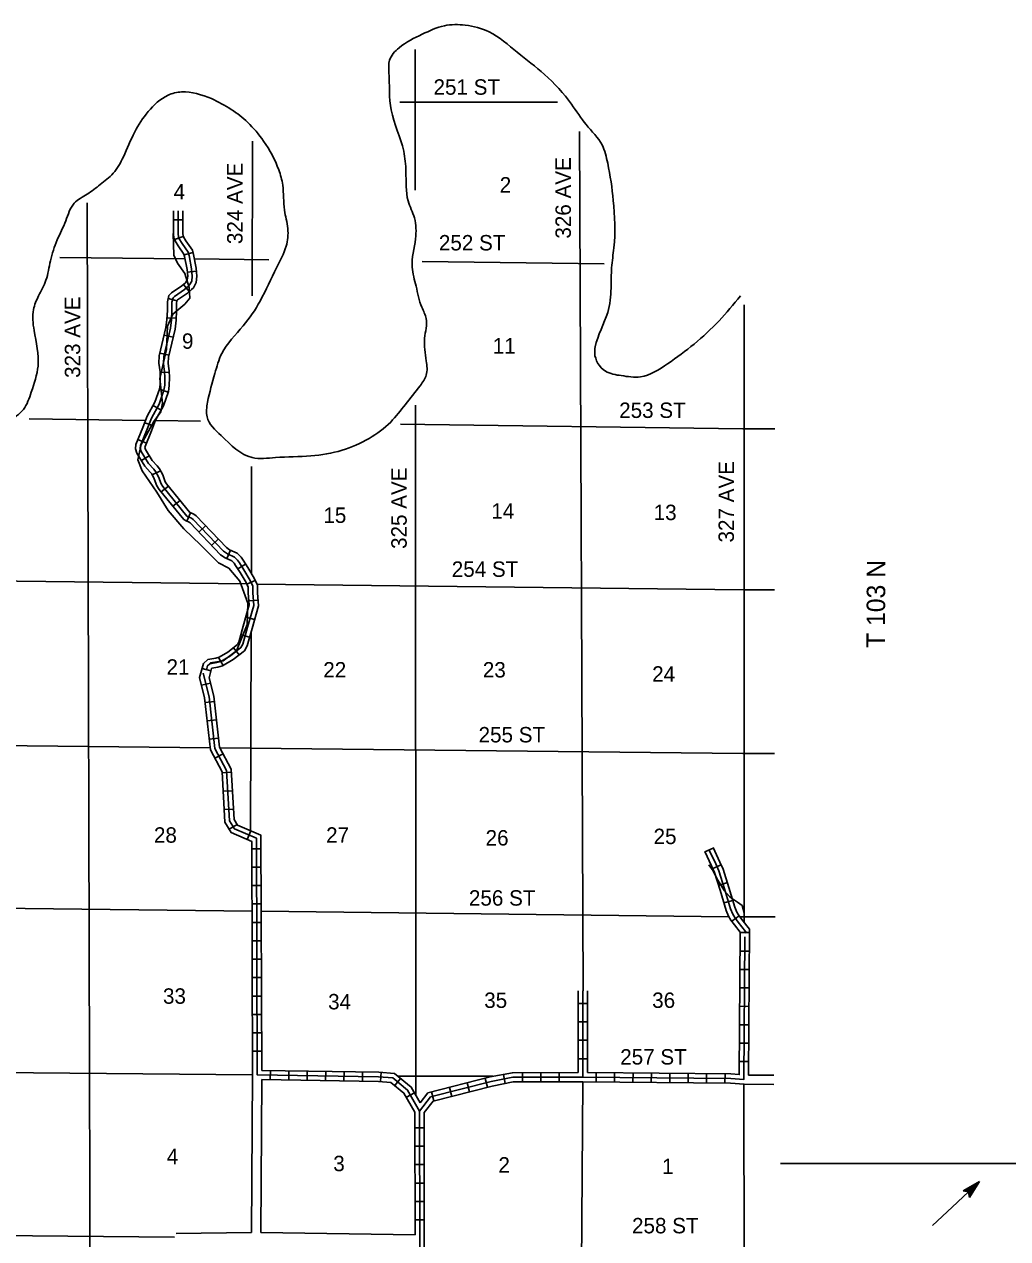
# Model space of a CAD drawing. Extents: x 1140073 to 1590613, y 15750063 to 16131461.
# Drawn here: x 1452234 to 1484099, y 15860366 to 15899713 of the extents above; entities that cross this region are included whole.
import ezdxf

# ---------------------------------------------------------------- set-up
doc = ezdxf.new("R2010")
doc.units = 0
for name, color, linetype in [('L10', 7, 'Continuous'), ('L11', 7, 'Continuous'), ('L13', 7, 'Continuous'), ('L14', 7, 'Continuous'), ('L2', 7, 'Continuous'), ('L30', 7, 'Continuous'), ('L51', 7, 'Continuous'), ('L8', 7, 'Continuous')]:
    doc.layers.add(name, color=color, linetype=linetype)

msp = doc.modelspace()

# ---------------------------------------------------------------- linework, layer by layer
at = {"layer": 'L10'}
for p, q in [((1459598, 15860570), (1457153, 15860535)), ((1464896, 15860489), (1459898, 15860569))]:
    msp.add_line(p, q, dxfattribs=at)
at = {"layer": 'L11'}
for p, q in [((1459632, 15865673), (1459598, 15860570)), ((1459931, 15865520), (1459898, 15860569))]:
    msp.add_line(p, q, dxfattribs=at)
at = {"layer": 'L13'}
for p, q in [((1464908, 15887376), (1464922, 15865012)), ((1459601, 15885380), (1459591, 15881927)), ((1459585, 15880027), (1459566, 15873583)), ((1458258, 15876269), (1430070, 15876574)), ((1475519, 15876082), (1458561, 15876265)), ((1459613, 15870977), (1430495, 15871320)), ((1475061, 15870795), (1459913, 15870974)), ((1459632, 15865673), (1439681, 15865873)), ((1464347, 15865628), (1467421, 15865628)), ((1470331, 15865451), (1470261, 15855136)), ((1457100, 15860417), (1439043, 15860595))]:
    msp.add_line(p, q, dxfattribs=at)
for points in [[(1464900, 15898897), (1464903, 15894336)], [(1469507, 15897192), (1464399, 15897192)], [(1470227, 15896241), (1470342, 15868392)], [(1459632, 15895930), (1459617, 15890911)], [(1454276, 15893933), (1454396, 15845889)], [(1457443, 15892112), (1453386, 15892160)], [(1460160, 15892081), (1457749, 15892109)], [(1471019, 15891953), (1465122, 15892022)], [(1456165, 15886878), (1452394, 15886932)], [(1457945, 15886852), (1456483, 15886873)], [(1475514, 15886601), (1464427, 15886760)], [(1459443, 15881579), (1441766, 15881786)], [(1475543, 15881390), (1459774, 15881575)]]:
    msp.add_lwpolyline(points, dxfattribs=at)
at = {"layer": 'L2'}
for p, q in [((1475558, 15870623), (1475558, 15890626)), ((1475551, 15865375), (1475560, 15855204))]:
    msp.add_line(p, q, dxfattribs=at)
for points in [[(1475440, 15890911), (1474744, 15890105), (1473938, 15889354), (1473078, 15888713), (1472199, 15888292), (1471576, 15888329), (1471064, 15888475), (1470716, 15889061), (1470734, 15889263), (1471137, 15890380), (1471247, 15891168), (1471265, 15891827), (1471338, 15892468), (1471320, 15894007), (1471137, 15895216), (1470954, 15895802), (1470441, 15896461), (1469965, 15897120), (1469086, 15898091), (1468207, 15898805), (1467292, 15899465), (1466523, 15899685), (1465845, 15899666), (1465131, 15899391), (1464380, 15898952), (1464069, 15898549), (1464051, 15898164), (1464124, 15896937), (1464527, 15895600), (1464600, 15894941), (1464673, 15893988), (1464875, 15893439), (1464911, 15892761), (1464801, 15891845), (1464930, 15891223), (1465113, 15890545), (1465259, 15890179), (1465204, 15889538), (1465259, 15888805), (1465259, 15888347), (1465058, 15887999), (1464582, 15887395), (1464106, 15886827), (1463410, 15886296), (1462531, 15885911), (1461524, 15885728), (1460370, 15885673), (1459619, 15885673), (1458612, 15886387), (1458155, 15886992), (1458173, 15887468), (1458411, 15888402), (1458631, 15889043), (1459326, 15889941), (1459876, 15890746), (1460407, 15891827), (1460718, 15892523), (1460773, 15893091), (1460663, 15893695), (1460608, 15894501), (1460480, 15894996), (1459986, 15895930), (1459473, 15896534), (1458942, 15896955), (1458301, 15897303)], [(1458301, 15897303), (1457331, 15897523), (1456891, 15897413), (1456250, 15896882), (1455811, 15896223), (1455445, 15895417), (1455115, 15894886), (1454694, 15894519), (1454273, 15894208), (1453852, 15893915), (1453577, 15893347), (1453302, 15892725), (1453083, 15892047), (1452936, 15891424), (1452698, 15890911), (1452533, 15890472), (1452552, 15889794), (1452680, 15888640), (1452460, 15887798), (1452204, 15887230), (1451728, 15886845), (1451105, 15886387), (1450171, 15885581), (1449768, 15884922), (1449146, 15883677), (1448688, 15883164), (1448084, 15882669), (1447370, 15882523), (1446912, 15882523), (1446344, 15882797), (1445777, 15883237), (1445539, 15883805), (1445539, 15884299), (1445612, 15884867), (1445996, 15885856), (1446234, 15886772), (1446234, 15887651), (1446161, 15888384), (1445813, 15888805), (1445703, 15889116), (1445337, 15891955), (1445008, 15892798), (1444605, 15893237), (1444129, 15893329), (1443762, 15893347)]]:
    msp.add_spline(points, degree=3, dxfattribs=at)
at = {"layer": 'L51'}
for p, q in [((1475514, 15886601), (1476553, 15886601)), ((1475543, 15881390), (1476542, 15881390)), ((1475519, 15876082), (1476542, 15876082)), ((1475430, 15870790), (1476565, 15870790)), ((1475702, 15865665), (1476523, 15865665)), ((1475551, 15865375), (1476523, 15865365)), ((1476741, 15862806), (1487043, 15862806)), ((1483181, 15862216), (1482299, 15861388)), ((1483181, 15862216), (1482650, 15861922)), ((1483127, 15862176), (1482697, 15861932)), ((1483079, 15862131), (1482715, 15861926)), ((1483181, 15862216), (1482860, 15861698)), ((1483078, 15862108), (1482862, 15861757)), ((1483126, 15862141), (1482867, 15861739)), ((1482650, 15861922), (1482825, 15861881)), ((1483025, 15862080), (1482750, 15861925)), ((1482965, 15862035), (1482785, 15861912)), ((1482904, 15861967), (1482814, 15861905)), ((1482849, 15861916), (1482820, 15861899)), ((1482860, 15861698), (1482825, 15861881)), ((1482909, 15861937), (1482841, 15861840)), ((1482884, 15861914), (1482842, 15861875)), ((1482982, 15862017), (1482846, 15861822)), ((1483030, 15862051), (1482851, 15861792)), ((1482988, 15862034), (1482873, 15861927)), ((1482952, 15862000), (1482873, 15861927))]:
    msp.add_line(p, q, dxfattribs=at)
msp.add_lwpolyline([(1481667, 15860792), (1482299, 15861388)], dxfattribs=at)
at = {"layer": 'L8'}
for p, q in [((1457371, 15893379), (1457072, 15893381)), ((1457387, 15892835), (1457105, 15892738)), ((1457704, 15892320), (1457414, 15892248)), ((1457814, 15891711), (1457517, 15891683)), ((1457578, 15891054), (1457389, 15891284)), ((1457186, 15890754), (1456896, 15890825)), ((1457158, 15890189), (1456860, 15890202)), ((1457057, 15889574), (1456766, 15889642)), ((1456922, 15888993), (1456632, 15889060)), ((1456933, 15888442), (1456635, 15888428)), ((1456894, 15887792), (1456612, 15887890)), ((1456667, 15887215), (1456406, 15887359)), ((1456418, 15886699), (1456138, 15886803)), ((1456190, 15886141), (1455915, 15886257)), ((1456284, 15885730), (1456027, 15885577)), ((1456646, 15885250), (1456381, 15885113)), ((1456903, 15884751), (1456672, 15884562)), ((1457281, 15884289), (1457050, 15884100)), ((1457618, 15883888), (1457499, 15883615)), ((1458110, 15883465), (1457893, 15883260)), ((1458519, 15883031), (1458303, 15882826)), ((1458916, 15882673), (1458792, 15882402)), ((1459406, 15882225), (1459155, 15882065)), ((1459720, 15881694), (1459448, 15881570)), ((1459807, 15881058), (1459509, 15881038)), ((1459696, 15880428), (1459408, 15880508)), ((1459536, 15879853), (1459249, 15879933)), ((1459195, 15879281), (1459009, 15879514)), ((1458683, 15878938), (1458531, 15879195)), ((1458282, 15878760), (1457994, 15878838)), ((1458265, 15878370), (1457976, 15878297)), ((1458392, 15877768), (1458096, 15877734)), ((1458458, 15877175), (1458162, 15877142)), ((1458524, 15876582), (1458228, 15876549)), ((1458674, 15876073), (1458411, 15875933)), ((1458942, 15875477), (1458644, 15875459)), ((1458976, 15874881), (1458679, 15874864)), ((1459011, 15874285), (1458713, 15874268)), ((1459127, 15873790), (1458871, 15873636)), ((1459574, 15873578), (1459457, 15873304)), ((1459904, 15873002), (1459606, 15873001)), ((1474557, 15873024), (1474288, 15872896)), ((1459906, 15872406), (1459608, 15872405)), ((1474813, 15872480), (1474540, 15872360)), ((1459909, 15871809), (1459610, 15871808)), ((1475015, 15871903), (1474731, 15871812)), ((1459911, 15871213), (1459613, 15871211)), ((1475190, 15871329), (1474904, 15871244)), ((1475397, 15870832), (1475159, 15870651)), ((1459913, 15870616), (1459615, 15870615)), ((1475702, 15865665), (1475734, 15870396)), ((1459915, 15870019), (1459617, 15870018)), ((1475732, 15870284), (1475434, 15870286)), ((1475728, 15869684), (1475430, 15869686)), ((1459917, 15869423), (1459619, 15869422)), ((1459920, 15868826), (1459621, 15868825)), ((1475724, 15869088), (1475426, 15869090)), ((1475720, 15868491), (1475422, 15868493)), ((1459922, 15868229), (1459624, 15868228)), ((1470181, 15865751), (1470180, 15868393)), ((1470481, 15865750), (1470480, 15868393)), ((1459924, 15867633), (1459626, 15867632)), ((1470181, 15867988), (1470479, 15867988)), ((1475716, 15867894), (1475418, 15867896)), ((1470181, 15867391), (1470480, 15867391)), ((1475712, 15867298), (1475414, 15867300)), ((1459926, 15867036), (1459628, 15867035)), ((1459928, 15866440), (1459630, 15866439)), ((1470182, 15866794), (1470480, 15866795)), ((1475708, 15866701), (1475410, 15866703)), ((1470182, 15866198), (1470480, 15866198)), ((1475704, 15866105), (1475406, 15866107)), ((1460210, 15865815), (1460206, 15865516)), ((1460807, 15865806), (1460802, 15865508)), ((1461403, 15865797), (1461399, 15865499)), ((1462000, 15865789), (1461995, 15865490)), ((1462596, 15865780), (1462592, 15865482)), ((1463193, 15865771), (1463188, 15865473)), ((1463799, 15865757), (1463775, 15865460)), ((1467814, 15865394), (1467757, 15865687)), ((1468377, 15865447), (1468376, 15865745)), ((1468974, 15865448), (1468973, 15865747)), ((1469570, 15865450), (1469570, 15865748)), ((1470762, 15865448), (1470765, 15865746)), ((1471358, 15865442), (1471361, 15865740)), ((1471955, 15865436), (1471958, 15865734)), ((1472551, 15865430), (1472554, 15865728)), ((1473148, 15865424), (1473151, 15865722)), ((1473744, 15865418), (1473747, 15865716)), ((1474341, 15865412), (1474344, 15865710)), ((1474938, 15865406), (1474941, 15865704)), ((1464429, 15865559), (1464240, 15865329)), ((1466082, 15864978), (1466009, 15865268)), ((1466661, 15865126), (1466587, 15865415)), ((1467239, 15865273), (1467165, 15865562)), ((1464874, 15865096), (1464614, 15864948)), ((1465504, 15864831), (1465431, 15865120)), ((1464896, 15860489), (1464889, 15864463)), ((1465189, 15863961), (1464891, 15863960)), ((1465190, 15863364), (1464892, 15863363)), ((1465191, 15862767), (1464893, 15862767)), ((1465192, 15862171), (1464894, 15862170)), ((1465193, 15861574), (1464895, 15861574)), ((1465194, 15860978), (1464896, 15860977))]:
    msp.add_line(p, q, dxfattribs=at)
for points in [[(1457913, 15878544), (1458039, 15879006), (1458178, 15879127), (1458436, 15879177), (1458546, 15879205), (1458832, 15879375), (1459139, 15879619), (1459181, 15879689), (1459326, 15880215), (1459517, 15880902), (1459491, 15881286), (1459491, 15881474), (1459422, 15881627), (1459224, 15881954), (1459080, 15882180), (1459030, 15882251), (1458955, 15882327), (1458744, 15882423), (1458588, 15882523), (1457612, 15883556), (1457580, 15883578), (1457477, 15883623), (1457406, 15883663), (1456603, 15884645), (1456534, 15884755), (1456444, 15884990), (1456363, 15885146), (1456317, 15885206), (1456137, 15885391), (1455885, 15885815), (1455842, 15885963), (1455849, 15886101), (1456079, 15886646), (1456216, 15887014), (1456466, 15887471), (1456612, 15887892), (1456634, 15888039), (1456641, 15888266), (1456633, 15888451), (1456610, 15888596), (1456599, 15888733), (1456609, 15888966), (1456824, 15889892), (1456856, 15890150), (1456870, 15890441), (1456870, 15890724), (1456918, 15890921), (1457001, 15891009), (1457337, 15891242), (1457453, 15891338), (1457470, 15891356), (1457515, 15891436), (1457528, 15891556), (1457507, 15891769), (1457429, 15892185), (1457408, 15892270), (1457222, 15892530), (1457120, 15892692), (1457085, 15892792), (1457068, 15892910), (1457074, 15893668)], [(1458138, 15878799), (1458171, 15878923), (1458246, 15878988), (1458468, 15879030), (1458604, 15879065), (1458918, 15879251), (1459253, 15879519), (1459320, 15879630), (1459320, 15879630), (1459471, 15880175), (1459669, 15880887), (1459641, 15881292), (1459640, 15881507), (1459555, 15881696), (1459352, 15882033), (1459205, 15882264), (1459145, 15882348), (1459042, 15882452), (1458816, 15882555), (1458684, 15882639), (1457710, 15883670), (1457654, 15883710), (1457544, 15883758), (1457505, 15883780), (1456725, 15884733), (1456668, 15884823), (1456581, 15885052), (1456490, 15885227), (1456431, 15885304), (1456257, 15885483), (1456024, 15885875), (1455993, 15885981), (1455997, 15886068), (1456218, 15886591), (1456352, 15886951), (1456604, 15887410), (1456758, 15887856), (1456784, 15888025), (1456791, 15888267), (1456782, 15888466), (1456759, 15888614), (1456749, 15888735), (1456758, 15888946), (1456971, 15889865), (1457006, 15890137), (1457020, 15890437), (1457020, 15890705), (1457055, 15890847), (1457099, 15890895), (1457428, 15891123), (1457555, 15891228), (1457592, 15891266), (1457661, 15891390), (1457679, 15891555), (1457656, 15891790), (1457576, 15892217), (1457547, 15892334), (1457347, 15892614), (1457256, 15892757), (1457232, 15892828), (1457218, 15892920), (1457224, 15893667)], [(1458223, 15878541), (1458304, 15878840), (1458314, 15878848), (1458501, 15878884), (1458661, 15878925), (1459003, 15879127), (1459368, 15879418), (1459459, 15879570), (1459615, 15880135), (1459820, 15880871), (1459791, 15881297), (1459790, 15881540), (1459687, 15881766), (1459479, 15882112), (1459329, 15882347), (1459260, 15882445), (1459129, 15882577), (1458888, 15882687), (1458781, 15882756), (1457808, 15883785), (1457727, 15883841), (1457611, 15883892), (1457603, 15883896), (1456847, 15884821), (1456803, 15884890), (1456718, 15885113), (1456617, 15885308), (1456545, 15885402), (1456377, 15885575), (1456163, 15885935), (1456144, 15885999), (1456146, 15886034), (1456358, 15886536), (1456489, 15886889), (1456742, 15887349), (1456904, 15887820), (1456933, 15888012), (1456941, 15888268), (1456932, 15888481), (1456908, 15888632), (1456900, 15888738), (1456908, 15888926), (1457119, 15889839), (1457156, 15890124), (1457170, 15890434), (1457170, 15890687), (1457191, 15890774), (1457198, 15890781), (1457518, 15891003), (1457657, 15891118), (1457713, 15891176), (1457807, 15891343), (1457829, 15891555), (1457805, 15891812), (1457722, 15892249), (1457685, 15892397), (1457471, 15892698), (1457392, 15892822), (1457378, 15892864), (1457368, 15892930), (1457374, 15893665)], [(1458144, 15878902), (1458269, 15879025), (1458679, 15879088), (1459107, 15879410), (1459451, 15880269), (1459479, 15880952), (1459222, 15881667), (1458859, 15882087), (1458526, 15882269), (1457959, 15882836), (1457401, 15883363), (1456897, 15883962), (1456524, 15884552), (1456056, 15885240), (1455910, 15885606), (1456016, 15886103), (1456431, 15886838), (1456662, 15887155), (1456713, 15887438), (1456621, 15888241), (1456839, 15889175), (1456870, 15889929), (1457050, 15890325), (1457436, 15890646), (1457602, 15890837), (1457577, 15891187), (1457436, 15891639), (1457195, 15891971), (1457085, 15892227), (1457053, 15892931)], [(1465039, 15864503), (1464653, 15865182), (1464173, 15865577), (1463715, 15865614), (1459782, 15865672), (1459754, 15873339), (1459040, 15873645), (1458884, 15873905), (1458789, 15875539), (1458411, 15876250), (1458225, 15877919), (1458032, 15878687)], [(1459632, 15865673), (1459604, 15873240), (1458936, 15873526), (1458736, 15873859), (1458641, 15875498), (1458265, 15876205), (1458077, 15877892), (1457913, 15878544)], [(1465060, 15864770), (1464770, 15865280), (1464232, 15865723), (1463722, 15865764), (1459932, 15865820), (1459904, 15873438), (1459143, 15873764), (1459031, 15873950), (1458937, 15875580), (1458557, 15876295), (1458373, 15877946), (1458223, 15878541)], [(1475433, 15870294), (1475250, 15870531), (1475131, 15870687), (1475055, 15870811), (1474975, 15871003), (1474780, 15871656), (1474595, 15872232), (1474501, 15872446), (1474282, 15872907)], [(1475633, 15870263), (1475605, 15870317), (1475369, 15870622), (1475255, 15870772), (1475189, 15870879), (1475116, 15871053), (1474924, 15871701), (1474735, 15872285), (1474638, 15872508), (1474417, 15872971)], [(1475734, 15870396), (1475488, 15870713), (1475378, 15870857), (1475323, 15870948), (1475258, 15871103), (1475067, 15871745), (1474876, 15872338), (1474774, 15872570), (1474553, 15873036)], [(1475556, 15870928), (1475497, 15871159), (1475342, 15871270), (1475178, 15871374), (1475086, 15871454), (1474917, 15871637), (1474683, 15872017), (1474557, 15872285), (1474410, 15872481)], [(1465044, 15855011), (1465046, 15860336), (1465039, 15864503), (1465401, 15864959), (1467364, 15865459), (1468065, 15865595), (1470332, 15865601), (1475123, 15865553), (1475551, 15865525), (1475582, 15870150)], [(1470481, 15865750), (1475129, 15865703), (1475402, 15865685), (1475433, 15870294)], [(1470332, 15865601), (1470330, 15868393)], [(1465060, 15864770), (1465315, 15865092), (1467331, 15865606), (1468050, 15865745), (1470181, 15865751)], [(1464889, 15864463), (1464536, 15865083), (1464114, 15865431), (1463708, 15865464), (1459931, 15865520)], [(1465194, 15855160), (1465196, 15860336), (1465189, 15864451), (1465487, 15864826), (1467397, 15865313), (1468079, 15865445), (1470331, 15865451), (1475117, 15865403), (1475559, 15865374)]]:
    msp.add_lwpolyline(points, dxfattribs=at)

# ---------------------------------------------------------------- texts
at = {"layer": 'L14'}
for s, p in [('2', (1467639, 15894262)), ('4', (1457073, 15894036)), ('9', (1457344, 15889199)), ('11', (1467412, 15889046)), ('14', (1467367, 15883693)), ('13', (1472627, 15883648)), ('15', (1461925, 15883557)), ('21', (1456843, 15878639)), ('22', (1461922, 15878549)), ('23', (1467092, 15878549)), ('24', (1472579, 15878413)), ('28', (1456435, 15873196)), ('27', (1462013, 15873196)), ('26', (1467182, 15873105)), ('25', (1472624, 15873151)), ('33', (1456728, 15867978)), ('34', (1462079, 15867796)), ('35', (1467137, 15867843)), ('36', (1472579, 15867843)), ('4', (1456850, 15862781)), ('3', (1462246, 15862554)), ('2', (1467597, 15862509)), ('1', (1472902, 15862463))]:
    msp.add_text(s, height=500, rotation=0, dxfattribs=at).set_placement(p)
at = {"layer": 'L30'}
for s, rotation, p in [('251 ST', 0, (1465494, 15897430)), ('324 AVE', 90, (1459306, 15892591)), ('326 AVE', 90, (1469944, 15892768)), ('252 ST', 0, (1465668, 15892385)), ('323 AVE', 90, (1454046, 15888256)), ('253 ST', 0, (1471509, 15886958)), ('325 AVE', 90, (1464625, 15882714)), ('327 AVE', 90, (1475228, 15882923)), ('254 ST', 0, (1466085, 15881810)), ('255 ST', 0, (1466954, 15876445)), ('256 ST', 0, (1466641, 15871157)), ('257 ST', 0, (1471543, 15866008)), ('258 ST', 0, (1471926, 15860540))]:
    msp.add_text(s, height=500, rotation=rotation, dxfattribs=at).set_placement(p)
at = {"layer": 'L51'}
msp.add_text('T 103 N', height=600, rotation=89.6722, dxfattribs=at).set_placement((1480120, 15879503))

doc.saveas('drawing.dxf')
